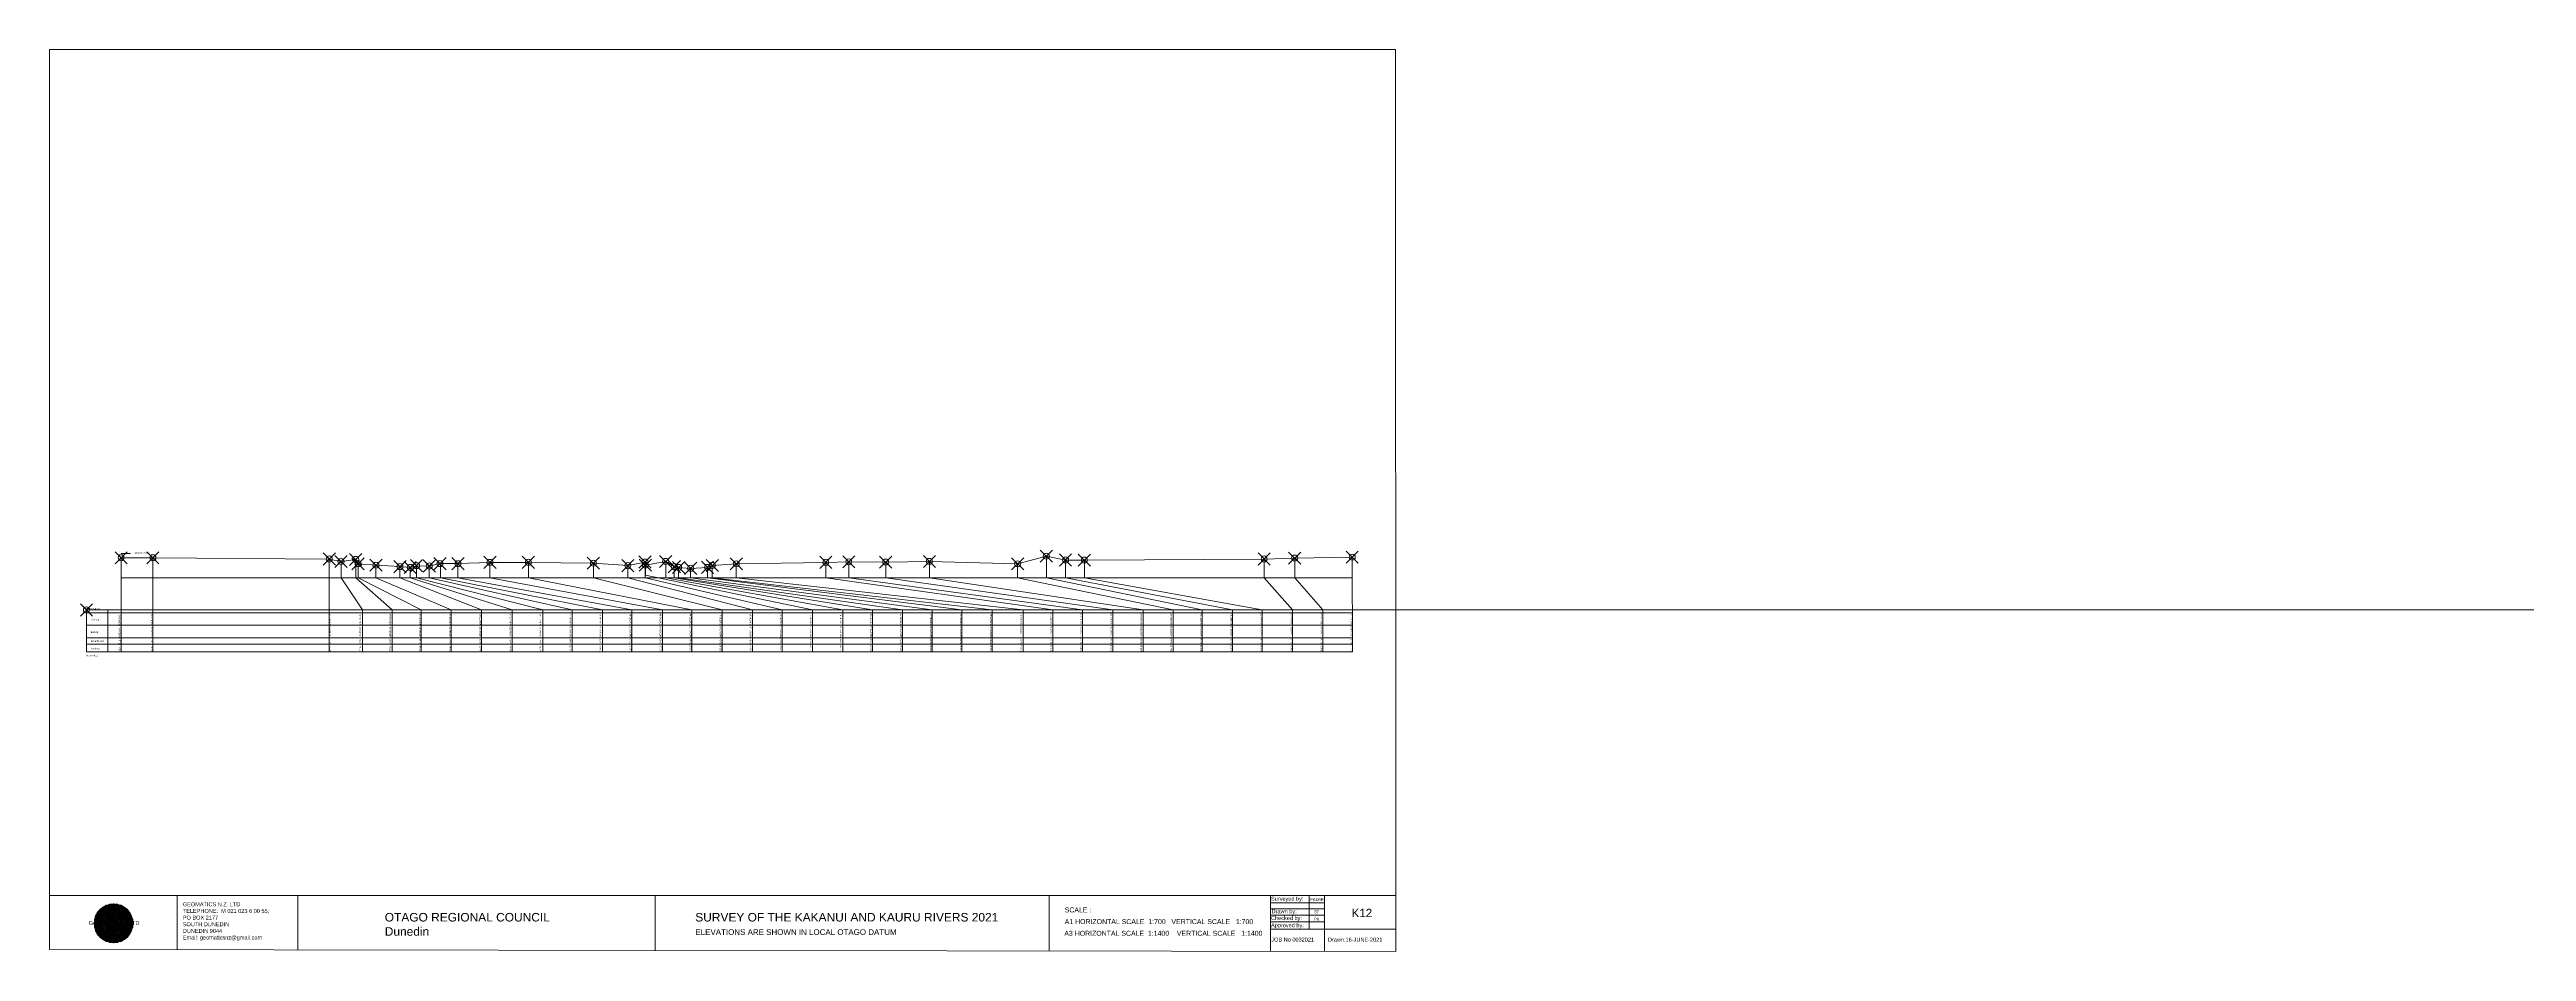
# Model space of a CAD drawing. Header units: millimetres. Extents: x -13548260 to 13046302109, y -19137686871 to 1424966580.
# Drawn here: x -3636294 to -2823540, y -66991 to 228793 of the extents above; entities that cross this region are included whole.
import ezdxf

# ---------------------------------------------------------------- set-up
doc = ezdxf.new("R2010")
doc.units = ezdxf.units.MM
doc.header["$PDMODE"] = 35
doc.header["$PDSIZE"] = 2000
doc.layers.get('0').update_dxf_attribs({"lineweight": 0})
doc.layers.add('geo', color=7, linetype='Continuous', lineweight=0)
doc.styles.get("Standard").update_dxf_attribs({"font": 'arial.ttf'})

# ---------------------------------------------------------------- blocks, each defined once
blk = doc.blocks.new('Geomatics_Circle_SPT')
at = {"layer": 'geo', "color": 2, "linetype": 'Continuous', "lineweight": 0}
for p, q in [((0, 25.2), (-25.2, 0)), ((-24.7, 4.9), (-4.9, 24.7)), ((-24.7, -4.9), (4.9, 24.7)), ((4.9, -24.7), (-24.7, 4.9)), ((-24.7, 0), (0, -24.7)), ((-9.7, 23.3), (-23.3, 9.6)), ((9.7, 23.3), (-23.3, -9.7)), ((-23.3, 9.7), (9.7, -23.3)), ((-21, 14), (-14, 21)), ((-21, -14), (14, 21)), ((14, -21), (-21, 14)), ((0, 0), (-17.8, 17.8)), ((0, 0), (-17.8, -17.8)), ((-14, 21), (21, -14)), ((21, 14), (-14, -21)), ((23.3, -9.7), (-9.7, 23.3)), ((-9.7, -23.3), (23.3, 9.7)), ((-4.9, 24.7), (24.7, -4.9)), ((24.7, 4.9), (-4.9, -24.7)), ((25.2, 0), (0, 25.2)), ((0, 0), (17.8, 17.8)), ((0, 0), (17.8, -17.8)), ((0, -24.8), (25.2, 0)), ((4.9, 24.7), (24.7, 4.9)), ((23.3, 9.7), (9.7, 23.3)), ((14, 21), (21, 14)), ((17.8, 18.1), (17.8, 18.1)), ((-4.9, -24.7), (-24.7, -4.9)), ((-23.3, -9.7), (-9.7, -23.3)), ((-14, -21), (-21, -14)), ((-17.8, -17.8), (-17.8, -17.8)), ((24.7, -4.9), (4.9, -24.7)), ((4.9, -24.7), (4.9, -24.7)), ((9.7, -23.3), (23.3, -9.7)), ((21, -14), (14, -21)), ((18.1, -17.8), (18.1, -17.8))]:
    blk.add_line(p, q, dxfattribs=at)
at = {"layer": 'geo', "color": 1, "linetype": 'Continuous', "lineweight": 0}
for p, q in [((-25.2, 0), (9.7, 23.3)), ((-25.2, 0), (-9.6, 23.3)), ((-25.2, 0), (23.3, 9.7)), ((-25.2, 0), (-23.3, 9.7)), ((-23.3, -9.7), (-25.2, 0)), ((-9.6, -23.3), (-25.2, 0)), ((9.7, -23.3), (-25.2, 0)), ((-4.9, 24.8), (-24.7, -4.9)), ((4.9, 24.7), (-24.7, 4.9)), ((14, 21), (-24.7, -4.9)), ((-14, 21), (-24.7, 4.9)), ((21, 14), (-24.7, 4.9)), ((-21, 14), (-24.7, -4.9)), ((0, 0), (-24.7, 4.9)), ((-24.7, 4.9), (-21, -14)), ((-24.7, 4.9), (-4.9, -24.7)), ((-24.7, 4.9), (14, -21)), ((-24.7, 4.9), (-24.7, 4.9)), ((0, 0), (-24.7, -4.9)), ((-23.3, 9.7), (0, 25.2)), ((-23.3, -9.6), (0, 25.2)), ((-23.3, -9.6), (17.8, 17.8)), ((-23.3, 9.7), (-17.8, 17.9)), ((-23.3, -9.6), (-17.8, 17.9)), ((-23.3, 9.7), (17.8, 17.8)), ((-17.8, -17.8), (-23.3, 9.7)), ((0, -25.2), (-23.3, 9.7)), ((-23.3, 9.7), (17.8, -17.8)), ((-23.3, 9.7), (25.2, 0)), ((-23.3, 9.4), (-23.3, 9.4)), ((-23.3, -9.7), (25.2, 0)), ((4.9, 24.8), (-21, -14)), ((-4.9, 24.7), (-21, 14)), ((14, 21), (-21, 14)), ((-14, 21), (-21, -14)), ((0, 0), (-21, 14)), ((-21, 14), (-14, -21)), ((-21, 14), (4.9, -24.7)), ((-21, 14), (-21, 14)), ((24.7, 4.9), (-21, 14)), ((0, 0), (-21, -14)), ((-17.9, 17.6), (-17.9, 17.6)), ((-17.8, 17.8), (9.7, 23.3)), ((-17.8, 17.8), (-9.6, 23.3)), ((-17.8, -17.8), (9.7, 23.3)), ((-17.8, -17.8), (-9.7, 23.3)), ((-9.7, -23.3), (-17.8, 17.8)), ((-17.8, 17.8), (9.7, -23.3)), ((-17.8, 17.8), (23.3, -9.6)), ((-17.8, 17.8), (23.3, 9.7)), ((-17.8, -17.8), (23.3, 9.7)), ((4.9, 24.7), (-14, 21)), ((-4.9, 24.7), (-14, -20.9)), ((0, 0), (-14, 21)), ((-14, 21), (-4.9, -24.7)), ((-14, 21), (-14, 21)), ((24.7, -4.9), (-14, 21)), ((21, 14), (-14, 21)), ((-14, -21), (24.7, 4.9)), ((0, 0), (-14, -21)), ((-9.8, 23.1), (-9.8, 23.1)), ((-9.7, 23.3), (0, 25.2)), ((-9.7, 23.3), (0, -25.2)), ((-9.7, -23.3), (0, 25.2)), ((-9.6, 23.3), (17.8, -17.8)), ((-9.6, 23.3), (25.2, 0)), ((-9.6, 23.3), (17.8, 17.8)), ((-9.6, -23.3), (17.8, 17.9)), ((25.2, 0), (-9.6, -23.3)), ((0, 0), (-4.9, 24.7)), ((-4.9, 24.7), (-4.9, 24.7)), ((21, -14), (-4.9, 24.7)), ((24.8, 4.9), (-4.9, 24.7)), ((14, 21), (-4.9, 24.7)), ((-4.9, -24.7), (21, 14)), ((0, 0), (-4.9, -24.7)), ((-0.2, 25.1), (-0.2, 25.1)), ((0, 25.2), (9.7, -23.3)), ((0, 25.2), (23.3, -9.7)), ((0, 25.2), (23.3, 9.7)), ((0, 25.2), (9.7, 23.3)), ((0, 0), (4.9, 24.7)), ((0, -25.2), (9.7, 23.3)), ((0, 0), (14, 21)), ((0, 0), (21, 14)), ((23.3, 9.7), (0, -25.2)), ((0, 0), (24.8, 4.9)), ((0, 0), (4.9, -24.7)), ((0, 0), (14, -21)), ((0, 0), (21, -14)), ((0, 0), (24.8, -4.9)), ((21, 14), (4.9, 24.8)), ((14, -21), (4.9, 24.7)), ((24.7, -4.9), (4.9, 24.7)), ((4.9, 24.7), (4.9, 24.7)), ((4.9, -24.7), (14, 21)), ((4.9, -24.7), (24.7, 4.9)), ((9.4, 23.3), (9.4, 23.3)), ((9.7, 23.3), (17.8, -17.8)), ((9.7, 23.3), (25.2, 0)), ((9.7, 23.3), (17.8, 17.9)), ((17.8, 17.8), (9.7, -23.3)), ((25.2, 0), (9.7, -23.3)), ((21, -14), (14, 21)), ((24.7, 4.9), (14, 21)), ((14, 21), (14, 21)), ((14, -21), (21, 14)), ((17.6, 17.9), (17.6, 17.9)), ((17.8, 17.8), (23.3, -9.7)), ((17.8, 17.8), (23.3, 9.7)), ((23.3, 9.7), (17.8, -17.8)), ((24.7, -4.9), (21, 14)), ((21, 14), (21, 14)), ((21, -14), (24.7, 4.9)), ((23.1, 9.8), (23.1, 9.8)), ((23.3, 9.7), (25.2, 0)), ((25.2, 0), (23.3, -9.6)), ((24.7, 4.9), (24.7, 4.9)), ((25.1, 0.2), (25.1, 0.2)), ((-25.2, 0), (23.3, -9.7)), ((-25.1, -0.2), (-25.1, -0.2)), ((-24.7, -4.9), (-24.7, -4.9)), ((-24.7, -4.9), (-14, -21)), ((-24.7, -4.9), (4.9, -24.7)), ((-24.7, -4.9), (21, -14)), ((-17.8, -17.8), (-23.3, -9.7)), ((0, -25.2), (-23.3, -9.6)), ((17.8, -17.8), (-23.3, -9.6)), ((-23.1, -9.8), (-23.1, -9.8)), ((-21, -14), (24.7, -4.9)), ((-21, -14), (-21, -14)), ((-21, -14), (-4.9, -24.7)), ((-21, -14), (14, -21)), ((23.3, -9.7), (-17.8, -17.8)), ((-9.6, -23.3), (-17.8, -17.8)), ((9.7, -23.3), (-17.8, -17.8)), ((-17.6, -17.9), (-17.6, -17.9)), ((-14, -21), (21, -14)), ((-14, -21), (-14, -21)), ((-14, -21), (4.9, -24.7)), ((17.8, -17.8), (-9.7, -23.3)), ((0, -25.2), (-9.7, -23.3)), ((-9.4, -23.3), (-9.4, -23.3)), ((-4.9, -24.7), (24.7, -4.9)), ((-4.9, -24.7), (14, -21)), ((-4.9, -24.7), (-4.9, -24.7)), ((23.3, -9.6), (0, -25.2)), ((9.7, -23.3), (0, -25.2)), ((0.2, -25.1), (0.2, -25.1)), ((4.9, -24.7), (21, -14)), ((4.9, -24.7), (4.9, -24.7)), ((17.8, -17.8), (9.7, -23.3)), ((9.8, -23.1), (9.8, -23.1)), ((14, -21), (24.7, -4.9)), ((14, -21), (14, -21)), ((23.3, -9.6), (17.8, -17.8)), ((17.9, -17.6), (17.9, -17.6)), ((21, -14), (21, -14)), ((23.3, -9.4), (23.3, -9.4)), ((24.7, -4.9), (24.7, -4.9))]:
    blk.add_line(p, q, dxfattribs=at)
at = {"layer": 'geo', "color": 114, "linetype": 'Continuous', "lineweight": 0}
for p, q in [((17.9, 17.8), (-25.2, 0)), ((-24.7, 4.9), (14, 21)), ((-24.7, -4.9), (21, 14)), ((-14, -21), (-24.7, 4.9)), ((9.7, 23.3), (-23.3, 9.7)), ((0, 0), (-23.3, 9.7)), ((-23.3, 9.7), (-9.7, -23.3)), ((0, 0), (-23.3, -9.7)), ((-4.9, -24.7), (-21, 14)), ((-20.9, 14), (4.9, 24.7)), ((24.8, 4.9), (-20.9, -14)), ((0, 25.2), (-17.8, 17.8)), ((-17.8, 17.8), (0, -25.2)), ((-14, 21), (-4.9, 24.7)), ((4.9, -24.7), (-14, 21)), ((0, 0), (-9.7, 23.3)), ((0, 0), (-9.7, -23.3)), ((-4.9, 24.7), (14, -21)), ((17.8, -17.8), (0, 25.2)), ((0, 0), (9.7, 23.3)), ((0, 0), (23.3, 9.7)), ((0, 0), (9.7, -23.3)), ((0, 0), (23.3, -9.7)), ((4.9, 24.7), (21, -14)), ((23.3, -9.7), (9.7, 23.3)), ((14, 21), (24.7, -4.9)), ((25.2, 0), (17.8, 17.8)), ((21, 14), (24.7, 4.9)), ((-25.2, 0), (-17.8, -17.8)), ((-21, -14), (-24.7, -4.9)), ((-17.8, -17.8), (25.2, 0)), ((24.8, -4.9), (-14, -21)), ((-9.6, -23.3), (23.3, -9.7)), ((21, -14), (-4.9, -24.8)), ((0, -25.2), (17.9, -17.8)), ((14, -21), (4.9, -24.8))]:
    blk.add_line(p, q, dxfattribs=at)
at = {"layer": 'geo', "color": 250, "linetype": 'Continuous', "lineweight": 0}
for p, q in [((0, 0), (-25.2, 0)), ((24.7, 4.9), (-24.7, 4.9)), ((-24.7, 4.9), (-24.7, -4.9)), ((-23.3, 9.7), (23.3, 9.7)), ((-23.3, 9.7), (-23.3, 9.7)), ((-23.3, -9.7), (-23.3, 9.7)), ((21, 14), (-21, 14)), ((-21, 14), (-21, -14)), ((-17.8, 17.8), (17.8, 17.8)), ((-17.8, -17.8), (-17.8, 17.8)), ((-14, 21), (-14, 21)), ((14, 21), (-14, 21)), ((-14, 20.9), (-14, -21)), ((-9.7, 23.3), (9.7, 23.3)), ((-9.7, -23.3), (-9.7, 23.3)), ((-4.9, 24.7), (4.9, 24.7)), ((-4.9, 24.7), (-4.9, -24.7)), ((0, 0), (0, 25.2)), ((0, 0), (0, -25.2)), ((0, 0), (25.2, 0)), ((4.9, 24.7), (4.9, -24.7)), ((9.7, -23.3), (9.7, 23.3)), ((14, 21), (14, -21)), ((17.8, -17.8), (17.8, 17.8)), ((21, 14), (21, 14)), ((21, -14), (21, 14)), ((23.3, 9.7), (23.3, -9.7)), ((24.7, 4.9), (24.7, 4.9)), ((24.7, -4.9), (24.7, 4.9)), ((-24.7, -4.9), (24.7, -4.9)), ((23.3, -9.7), (-23.3, -9.7)), ((-21, -14), (21, -14)), ((17.8, -17.8), (-17.8, -17.8)), ((-14, -21), (14, -21)), ((9.7, -23.3), (-9.7, -23.3)), ((-4.9, -24.7), (4.9, -24.7))]:
    blk.add_line(p, q, dxfattribs=at)
blk = doc.blocks.new('GeomaticsNZ TITLE BLOCK')
at = {"color": 7, "linetype": 'Continuous', "lineweight": 0}
for p, q in [((0, 94.9), (0, 1579.2)), ((0, 1579.2), (2363.4, 1579.2)), ((2363.4, 1579.2), (2364, 94.9)), ((2364, 94.9), (0, 94.9)), ((0, 94.9), (0, 0)), ((15.9, 94.9), (2364, 94.9)), ((224.3, 95.2), (224.3, -0.3)), ((2364, 94.9), (382.6, 94.9)), ((435.8, 95.2), (435.8, -0.7)), ((1063.4, 94.9), (1063.4, -2.4)), ((1755.4, 94.9), (1755.4, -2.6)), ((2143.9, 94.9), (2143.7, -3)), ((2211.5, 94.9), (2211.5, 36.1)), ((2238.6, 94.8), (2238.6, -3.2)), ((2364, -3.5), (2364, 94.9)), ((2143.6, 60.4), (2238.6, 60.4)), ((2143.8, 48.6), (2238.6, 48.6)), ((2143.9, 81.9), (2238.6, 81.7)), ((2143.9, 71), (2238.6, 71)), ((0, 0), (2364, -3.5)), ((2143.8, 35.4), (2364, 35.3))]:
    blk.add_line(p, q, dxfattribs=at)
at = {"color": 7, "linetype": 'Continuous', "lineweight": 0, "xscale": 1.36, "yscale": 1.36, "zscale": 1.36}
blk.add_blockref('Geomatics_Circle_SPT', (112.4, 45.7), dxfattribs=at)
at = {"color": 7, "linetype": 'Continuous', "lineweight": 0}
for s, p in [('PK&RR', (2213.2, 84.8)), ('ST', (2220.3, 63.6)), ('PK', (2220.4, 50.6))]:
    blk.add_text(s, height=5, dxfattribs=at).set_placement(p)
at = {"color": 7, "linetype": 'Continuous', "lineweight": 0, "attachment_point": 1}
for s, width, heights, insert, char_height in [('{\\C256;Surveyed by:}', 3535.727, [0], (2144.7, 92.4), 7), ('{\\C256;Geomatics N.Z. LTD                   }', 125.079, [15.8], (68.8, 49.9), 7), ('{\\C256;GEOMATICS N.Z. LTD                   \\PTELEPHONE:  M 021 023 6 00 55;\\PPO BOX 2177\\PSOUTH DUNEDIN\\PDUNEDIN 9044\\PEmail: geomaticsnz@gmail.com}', 3535.727, [94.7], (234, 82.7), 7), ('{\\C256;OTAGO REGIONAL COUNCIL\\PDunedin}', 3535.727, [0], (588.6, 64), 15), ('{\\C256;SURVEY OF THE KAKANUI AND KAURU RIVERS 2021}', 3535.727, [0], (1133.8, 64), 15), ('{\\C256;Approved by:}', 3535.727, [0], (2144.7, 45.9), 7), ('{\\C256;Checked by:}', 3535.727, [0], (2144.7, 58.6), 7), ('{\\C256;Drawn by:}', 3535.727, [0], (2145.8, 70.4), 7), ('{\\C256;ELEVATIONS ARE SHOWN IN LOCAL OTAGO DATUM}', 3535.727, [0], (1134.1, 35.4), 10), ('{\\C256;JOB No 0032021}', 3535.727, [0], (2145.3, 20.8), 7), ('{\\C256;Drawn:16-JUNE-2021}', 3535.727, [0], (2244.7, 20.7), 7)]:
    blk.add_mtext_dynamic_manual_height_columns(s, width=width, gutter_width=159, heights=heights, dxfattribs=dict(at, insert=insert, char_height=char_height))

msp = doc.modelspace()

# ---------------------------------------------------------------- linework, layer by layer
at = {"color": 1, "linetype": 'Continuous', "lineweight": 0}
msp.add_line((-3612793.749, 63495.095), (-3609721.576, 63495.095), dxfattribs=at)
at = {"color": 7, "lineweight": 0}
for p, q in [((-3612793.749, 62106), (-3612793.749, 55505.696)), ((-3602382.131, 62106), (-3602382.131, 55505.696)), ((-3544508.231, 61708), (-3544508.231, 55505.696)), ((-3540641.539, 60888), (-3540641.539, 55505.696)), ((-3535829.161, 61569), (-3535829.161, 55505.696)), ((-3535057.435, 60139), (-3535057.435, 55505.696)), ((-3529197.706, 59689), (-3529197.706, 55505.696)), ((-3521325.4, 59229), (-3521325.4, 55505.696)), ((-3517946.826, 58949), (-3517946.826, 55505.696)), ((-3515861.134, 59499), (-3515861.134, 55505.696)), ((-3511700.459, 59409), (-3511700.459, 55505.696)), ((-3508061.276, 59689), (-3508061.276, 55505.696)), ((-3502284.487, 60160), (-3502284.487, 55505.696)), ((-3491779.696, 60590), (-3491779.696, 55505.696)), ((-3479160.274, 60590), (-3479160.274, 55505.696)), ((-3457838.199, 60341), (-3457838.199, 55505.696)), ((-3446538.502, 59542), (-3446538.502, 55505.696)), ((-3440881.293, 60702), (-3440881.293, 55505.696)), ((-3440766.951, 59689), (-3440766.951, 56454.995)), ((-3434109.409, 60912), (-3434109.409, 55505.696)), ((-3431307.404, 59212), (-3431307.404, 55505.696)), ((-3429887.046, 58942), (-3429887.046, 55505.696)), ((-3425930.541, 58652), (-3425930.541, 55505.696)), ((-3420397.993, 58953), (-3420397.993, 55505.696)), ((-3418837.063, 59593), (-3418837.063, 55505.696)), ((-3410964.484, 60123), (-3410964.484, 55505.696)), ((-3381559.662, 60614), (-3381559.662, 55505.696)), ((-3374023.397, 60784), (-3374023.397, 55505.696)), ((-3361917.225, 60694), (-3361917.225, 55505.696)), ((-3347568.597, 60915), (-3347568.597, 55505.696)), ((-3318624.644, 60136), (-3318624.644, 55505.696)), ((-3309207.292, 62637), (-3309207.292, 55505.696)), ((-3302916.649, 61377), (-3302916.649, 55505.696)), ((-3296732.841, 61347), (-3296732.841, 55505.696)), ((-3237739.2, 61699), (-3237739.2, 55505.696)), ((-3227721.844, 62000), (-3227721.844, 55505.696)), ((-3208853.439, 62310), (-3208773.79, 31248.305)), ((-3612793.749, 55505.696), (-3612793.749, 31248.305)), ((-3602382.131, 55505.696), (-3602382.131, 31248.305)), ((-3544508.231, 55505.696), (-3544508.231, 31248.305)), ((-3540641.539, 55505.696), (-3533560.791, 45000)), ((-3535829.161, 55505.696), (-3523859.548, 45000)), ((-3535057.435, 55505.696), (-3514331.715, 45000)), ((-3529197.706, 55505.696), (-3504456.29, 45000)), ((-3521325.4, 55505.696), (-3494524.338, 45000)), ((-3517946.826, 55505.696), (-3484487.588, 45000)), ((-3515861.134, 55505.696), (-3474459.968, 45000)), ((-3511700.459, 55505.696), (-3464762.921, 45000)), ((-3508061.276, 55505.696), (-3454900.621, 45000)), ((-3502284.487, 55505.696), (-3445272.656, 45000)), ((-3491779.696, 55505.696), (-3435191.328, 45000)), ((-3479160.274, 55505.696), (-3425500.29, 45000)), ((-3457838.199, 55505.696), (-3415614.123, 45000)), ((-3446538.502, 55505.696), (-3405657.734, 45000)), ((-3440881.293, 55505.696), (-3395928.63, 45000)), ((-3440766.951, 56454.995), (-3385941.056, 45000)), ((-3434109.409, 55505.696), (-3375997.389, 45000)), ((-3431307.404, 55505.696), (-3366297.354, 45000)), ((-3429887.046, 55505.696), (-3356374.263, 45000)), ((-3425930.541, 55505.696), (-3346676.646, 45000)), ((-3420397.993, 55505.696), (-3336902.528, 45000)), ((-3418837.063, 55505.696), (-3326951.71, 45000)), ((-3410964.484, 55505.696), (-3316805.933, 45000)), ((-3381559.662, 55505.696), (-3307031.345, 45000)), ((-3374023.397, 55505.696), (-3297297.978, 45000)), ((-3361917.225, 55505.696), (-3287440.915, 45000)), ((-3347568.597, 55505.696), (-3277467.943, 45000)), ((-3318624.644, 55505.696), (-3267610.846, 45000)), ((-3309207.292, 55505.696), (-3258074.52, 45000)), ((-3302916.649, 55505.696), (-3248119.171, 45000)), ((-3296732.841, 55505.696), (-3238433.1, 45000)), ((-3237739.2, 55505.696), (-3228452.106, 45000)), ((-3227721.844, 55505.696), (-3218509.58, 45000)), ((-3533560.791, 45000), (-3533560.791, 31248.305)), ((-3523859.548, 45000), (-3523859.548, 31248.305)), ((-3514331.715, 45000), (-3514331.715, 31248.305)), ((-3504456.29, 45000), (-3504456.29, 31248.305)), ((-3494524.338, 45000), (-3494524.338, 31248.305)), ((-3484487.588, 45000), (-3484487.588, 31248.305)), ((-3474459.968, 45000), (-3474459.968, 31248.305)), ((-3464762.921, 45000), (-3464762.921, 31248.305)), ((-3454900.621, 45000), (-3454900.621, 31248.305)), ((-3445272.656, 45000), (-3445272.656, 31248.305)), ((-3435191.328, 45000), (-3435191.328, 31248.305)), ((-3425500.29, 45000), (-3425500.29, 31248.305)), ((-3415614.123, 45000), (-3415614.123, 31248.305)), ((-3405657.734, 45000), (-3405657.734, 31248.305)), ((-3395928.63, 45000), (-3395928.63, 31248.305)), ((-3385941.056, 45000), (-3385941.056, 31248.305)), ((-3375997.389, 45000), (-3375997.389, 31248.305)), ((-3366297.354, 45000), (-3366297.354, 31248.305)), ((-3356374.263, 31248.305), (-3356374.263, 45000)), ((-3346676.646, 31248.305), (-3346676.646, 45000)), ((-3336902.528, 31248.305), (-3336902.528, 45000)), ((-3326951.71, 31248.305), (-3326951.71, 45000)), ((-3316805.933, 31248.305), (-3316805.933, 45000)), ((-3307031.345, 31248.305), (-3307031.345, 45000)), ((-3297297.978, 31248.305), (-3297297.978, 45000)), ((-3287440.915, 31248.305), (-3287440.915, 45000)), ((-3277467.943, 31248.305), (-3277467.943, 45000)), ((-3267610.846, 31248.305), (-3267610.846, 45000)), ((-3258074.52, 31248.305), (-3258074.52, 45000)), ((-3248115.042, 31248.305), (-3248119.171, 45000)), ((-3238433.1, 31248.305), (-3238433.1, 45000)), ((-3228452.106, 31248.305), (-3228452.106, 45000)), ((-3218509.58, 31248.305), (-3218509.58, 45000)), ((-3621000.273, 29878.784), (-3621000.273, 29878.784))]:
    msp.add_line(p, q, dxfattribs=at)
at = {"color": 7, "linetype": 'Continuous', "lineweight": 0}
for p, q in [((-3612793.749, 55505.696), (-3208773.79, 55505.696)), ((-3624181.437, 45000), (-3624181.437, 31248.305)), ((-3624181.437, 45000), (-3208773.79, 45000)), ((-3624181.437, 44076.552), (-3208773.79, 44076.552)), ((-3617168.288, 45000), (-3617168.288, 31248.305)), ((-3624181.437, 39973.87), (-3208773.79, 39973.87)), ((-3624181.437, 35906.671), (-3208773.79, 35906.671)), ((-3624181.437, 33759.229), (-3208773.79, 33759.229)), ((-3624181.437, 31248.305), (-3208773.79, 31248.305))]:
    msp.add_line(p, q, dxfattribs=at)
at = {"color": 7}
msp.add_line((-3343357.782, 45000), (-1488590.899, 45000), dxfattribs=at)
at = {"color": 1, "lineweight": 0}
for points in [[(-3612793.749, 62106), (-3602382.131, 62106), (-3544508.231, 61708), (-3540641.539, 60888), (-3535829.161, 61569), (-3535057.435, 60139), (-3529197.706, 59689), (-3521325.4, 59229), (-3517946.826, 58949), (-3515861.134, 59499), (-3511700.459, 59409), (-3508179.423, 60209), (-3502284.487, 60209), (-3491779.696, 60590), (-3479160.274, 60590), (-3457838.199, 60341), (-3446538.502, 59542), (-3440881.293, 60702), (-3440766.951, 59712), (-3434109.409, 60912), (-3431307.404, 59212), (-3429887.046, 58942), (-3425930.541, 58652), (-3420397.993, 58953), (-3418837.063, 59593), (-3410964.484, 60123), (-3381559.662, 60614)], [(-3381559.662, 60614), (-3374023.397, 60784), (-3361917.225, 60694), (-3347568.597, 60915), (-3318624.644, 60136), (-3309207.292, 62637), (-3302916.649, 61377), (-3296732.841, 61347), (-3237739.2, 61699), (-3227721.844, 62000), (-3208853.439, 62310)]]:
    msp.add_lwpolyline(points, dxfattribs=at)
at = {"color": 7, "lineweight": 0}
for p in [(-3612793.749, 62106), (-3602382.131, 62106), (-3544508.231, 61708), (-3540641.539, 60888), (-3535829.161, 61569), (-3535057.435, 60139), (-3529197.706, 59689), (-3521325.4, 59229), (-3517946.826, 58949), (-3515861.134, 59499), (-3511700.459, 59409), (-3508179.423, 60209), (-3502284.487, 60160), (-3491779.696, 60590), (-3479160.274, 60611), (-3457838.199, 60341), (-3446538.502, 59542), (-3440881.293, 60702), (-3440766.951, 59712), (-3434109.409, 60912), (-3431307.404, 59212), (-3429887.046, 58942), (-3425930.541, 58652), (-3420397.993, 58953), (-3418837.063, 59593), (-3410964.484, 60123), (-3381559.662, 60614), (-3374023.397, 60784), (-3361917.225, 60694), (-3347568.597, 60915), (-3318624.644, 60136), (-3309207.292, 62637), (-3302916.649, 61377), (-3296732.841, 61347), (-3237739.2, 61699), (-3227721.844, 62000), (-3208853.439, 62310)]:
    msp.add_point(p, dxfattribs=at)
at = {"color": 7, "linetype": 'Continuous', "lineweight": 0}
msp.add_point((-3624181.437, 45000), dxfattribs=at)

# ---------------------------------------------------------------- block references
at = {"color": 7, "linetype": 'Continuous', "lineweight": 0, "xscale": 186.8759599228005, "yscale": 186.8759599228005, "zscale": 186.8759599228005}
msp.add_blockref('GeomaticsNZ TITLE BLOCK', (-3636293.607, -66328.498), dxfattribs=at)

# ---------------------------------------------------------------- texts
at = {"color": 7, "linetype": 'Continuous', "lineweight": 0}
for s, height, p in [('Ground Level', 500, (-3608362.803, 63472.891)), ('DATUM 45.00', 500, (-3624252.184, 45146.766)), ('Northing', 500, (-3622655.178, 41560.657)), ('Ground Level', 500, (-3622709.906, 34533.521)), ('Chainage', 500, (-3622707.519, 32077.102)), ('Easting', 500, (-3622727.983, 37481.59)), ('Section K12', 500, (-3624252.195, 29797.682)), ('A1 HORIZONTAL SCALE  1:700   VERTICAL SCALE   1:700 ', 1629.12108, (-3303188.507, -58024.411)), ('SCALE :  ', 1629.1211, (-3303171.841, -54190.476)), ('K12', 2715.2018, (-3209049.825, -55730.997)), ('A3 HORIZONTAL SCALE  1:1400    VERTICAL SCALE   1:1400 ', 1629.12108, (-3303310.778, -61858.346))]:
    msp.add_text(s, height=height, dxfattribs=at).set_placement(p)
at = {"color": 7, "lineweight": 0}
for s, p in [('0.20    62.11  1425824.40  5005865.00', (-3613067.322, 31294.757)), ('10.61   62.11  1425823.76  5005854.60', (-3602519.819, 31248.305)), ('68.49   61.71  1425848.63  5005801.12', (-3544006.184, 31375.819)), ('72.35   60.89  1425848.51  5005796.96', (-3534149.088, 31368.997)), ('77.16   61.57  1425846.81  5005791.34', (-3524291.991, 31368.997)), ('77.94   60.14  1425846.83  5005790.54', (-3514434.894, 31368.997)), ('83.80   59.69  1425847.88  5005784.74', (-3504577.798, 31373.772)), ('91.67   59.23  1425850.45  5005777.29', (-3494720.701, 31373.09)), ('95.05   58.95  1425850.93  5005773.91', (-3484863.605, 31373.09)), ('97.13   59.50  1425851.07  5005771.78', (-3475006.508, 31373.09)), ('101.29  59.41  1425852.18  5005767.77', (-3465149.411, 31326.023)), ('104.81  60.21  1425853.55  5005764.50', (-3455292.656, 31326.023)), ('110.71  60.16  1425855.37  5005758.89', (-3445435.559, 31326.023)), ('121.21  60.59  1425858.43  5005748.84', (-3435578.463, 31326.023)), ('133.83  60.61  1425861.67  5005736.64', (-3425721.366, 31326.023)), ('155.16  60.34  1425867.43  5005716.11', (-3415864.269, 31326.023)), ('166.46  59.54  1425871.00  5005705.38', (-3406007.173, 31326.023)), ('172.11  60.70  1425870.37  5005699.32', (-3396150.076, 31326.023)), ('172.23  59.71  1425872.17  5005699.71', (-3386292.979, 31326.023)), ('178.88  60.91  1425872.38  5005692.85', (-3376435.883, 31326.023)), ('181.69  59.21  1425874.51  5005690.54', (-3366578.786, 31326.023)), ('183.11  58.94  1425873.54  5005688.79', (-3356722.031, 31326.023)), ('187.06  58.65  1425876.30  5005685.46', (-3346864.934, 31326.023)), ('192.60  58.95  1425877.68  5005680.10', (-3337007.837, 31326.023)), ('194.16  59.59  1425878.32  5005678.66', (-3327151.082, 31326.023)), ('202.03  60.12  1425881.68  5005671.44', (-3317293.985, 31381.617)), ('231.43  60.61  1425886.49  5005642.23', (-3307436.889, 31381.617)), ('238.97  60.78  1425887.02  5005634.56', (-3297579.792, 31381.617)), ('251.08  60.69  1425884.85  5005621.49', (-3287722.695, 31381.617)), ('265.43  60.92  1425879.88  5005605.62', (-3277865.94, 31381.617)), ('294.37  60.14  1425902.39  5005581.33', (-3268008.843, 31381.617)), ('303.79  62.64  1425907.43  5005572.96', (-3258151.747, 31372.749)), ('310.08  61.38  1425910.48  5005567.29', (-3248294.65, 31372.749)), ('316.26  61.35  1425912.13  5005561.33', (-3238437.553, 31372.749)), ('375.25  61.70  1425931.02  5005505.39', (-3228580.457, 31372.749)), ('385.27  62.00  1425933.00  5005495.53', (-3218723.36, 31372.749)), ('404.14  62.31  1425936.89  5005477.01', (-3208866.263, 31393.213))]:
    msp.add_text(s, height=500, rotation=90, dxfattribs=at).set_placement(p)

doc.saveas('drawing.dxf')
